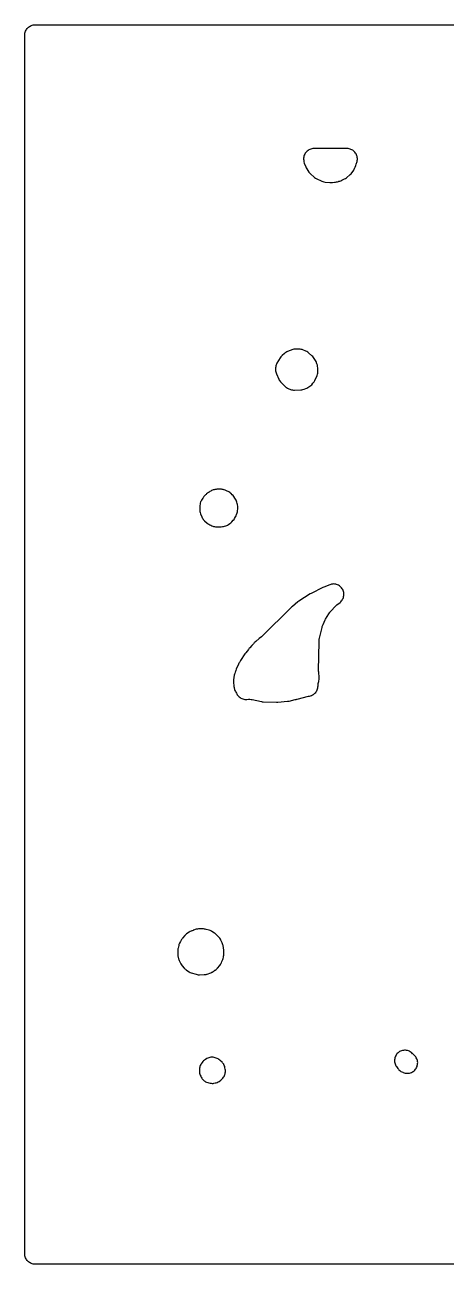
# Model space of a CAD drawing. Header units: millimetres. Extents: x 0 to 300, y 0 to 300.
# Drawn here: x -0.1 to 102, y -0.1 to 300.1 of the extents above; entities that cross this region are included whole.
import ezdxf

# ---------------------------------------------------------------- set-up
doc = ezdxf.new("R2010")
doc.units = ezdxf.units.MM
doc.layers.add('CUT', color=7, linetype='CONTINUOUS')

msp = doc.modelspace()

# ---------------------------------------------------------------- linework, layer by layer
at = {"layer": 'CUT'}
msp.add_lwpolyline([(297.073, -0.15), (3, -0.15), (2.4114, -0.15), (2.1053, -0.135), (1.8629, -0.099), (1.6252, -0.0395), (1.3944, 0.0431), (1.1729, 0.1479), (0.9627, 0.2738), (0.7659, 0.4198), (0.5844, 0.5844), (0.4198, 0.7659), (0.2738, 0.9627), (0.1479, 1.1729), (0.0431, 1.3944), (-0.0395, 1.6252), (-0.099, 1.8629), (-0.135, 2.1053), (-0.15, 2.4114), (-0.15, 297.5872), (-0.135, 297.8933), (-0.099, 298.1357), (-0.0395, 298.3734), (0.0431, 298.6041), (0.1479, 298.8256), (0.2738, 299.0358), (0.4198, 299.2326), (0.5844, 299.4142), (0.7659, 299.5787), (0.9627, 299.7247), (1.1729, 299.8507), (1.3944, 299.9554), (1.6252, 300.038), (1.8629, 300.0975), (2.1053, 300.1335), (2.4114, 300.1485), (297.5886, 300.1485)], dxfattribs=at)
for points in [[(68.947, 269.9527), (68.7227, 269.8449), (68.5103, 269.7153), (68.3117, 269.5652), (68.1291, 269.3961), (67.9642, 269.2097), (67.8187, 269.0078), (67.6939, 268.7924), (67.5912, 268.5657), (67.5115, 268.3299), (67.4557, 268.0874), (67.4242, 267.8405), (67.4175, 267.5917), (67.4355, 267.3435), (67.4498, 267.2275), (67.5037, 266.9347), (67.592, 266.6503), (67.9414, 265.7238), (68.0557, 265.4659), (68.1983, 265.2226), (68.722, 264.4342), (68.8469, 264.2626), (68.9858, 264.1022), (69.1379, 263.9541), (69.877, 263.2931), (70.0715, 263.1361), (70.2806, 262.9992), (70.5024, 262.8838), (71.841, 262.2707), (72.095, 262.1707), (72.3583, 262.0991), (72.6278, 262.0565), (73.7401, 261.9428), (73.962, 261.93), (74.1842, 261.937), (74.4048, 261.9637), (74.8716, 262.0414), (74.973, 262.0426), (75.1837, 262.0541), (75.3926, 262.0833), (75.5983, 262.1299), (75.9058, 262.2135), (75.9584, 262.2223), (76.2091, 262.2773), (76.4527, 262.3578), (76.6868, 262.4628), (77.3299, 262.7918), (77.5735, 262.9344), (77.7995, 263.1035), (78.7178, 263.8752), (78.9264, 264.072), (79.1112, 264.2915), (79.4318, 264.72), (79.5664, 264.9193), (79.6812, 265.1305), (79.7752, 265.3518), (79.8596, 265.5803), (79.8866, 265.6329), (80.0797, 266.0731), (80.1819, 266.3491), (80.2509, 266.6353), (80.2526, 266.6449), (80.3035, 266.7827), (80.3758, 267.012), (80.4258, 267.2472), (80.4529, 267.4862), (80.457, 267.7266), (80.4379, 267.9663), (80.3959, 268.2031), (80.3314, 268.4347), (80.2449, 268.6591), (80.1372, 268.8741), (80.0094, 269.0778), (79.8626, 269.2682), (79.6982, 269.4437), (79.5176, 269.6025), (79.3227, 269.7433), (79.1151, 269.8647), (78.8969, 269.9656), (78.6699, 270.0451), (78.4364, 270.1024), (78.1984, 270.137), (77.9582, 270.1485), (77.8929, 270.1485), (69.9334, 270.1485), (69.9169, 270.1485), (69.6683, 270.1361), (69.4222, 270.0991), (69.181, 270.0378)], [(60.8439, 215.5688), (61.4051, 214.32), (61.5306, 214.0773), (61.6818, 213.8497), (61.8569, 213.64), (62.7637, 212.6675), (62.9241, 212.5103), (63.0978, 212.3682), (63.2837, 212.2422), (63.4801, 212.1334), (63.6854, 212.0426), (64.258, 211.8198), (64.4974, 211.7402), (64.7437, 211.6852), (64.9942, 211.6553), (65.2464, 211.6508), (66.7479, 211.6999), (67.0101, 211.7223), (67.2685, 211.7721), (67.5203, 211.8489), (67.9263, 211.9965), (68.1856, 212.1076), (68.4307, 212.2473), (68.9118, 212.5587), (69.1584, 212.7407), (69.3809, 212.9515), (69.6894, 213.282), (69.83, 213.4463), (69.9558, 213.6222), (70.066, 213.8082), (70.1597, 214.0031), (70.6777, 215.2117), (70.7719, 215.4698), (70.8372, 215.7367), (70.8728, 216.0092), (70.902, 216.3974), (70.9074, 216.6742), (70.8821, 216.95), (70.8122, 217.4236), (70.7521, 217.7118), (70.6585, 217.991), (70.434, 218.5493), (70.3083, 218.8156), (70.152, 219.0653), (69.8314, 219.5162), (69.6448, 219.7481), (69.4319, 219.9562), (68.6166, 220.6633), (68.4079, 220.8258), (68.1833, 220.9653), (67.9452, 221.0803), (67.251, 221.3713), (67.0465, 221.4467), (66.8361, 221.5041), (66.6216, 221.5429), (66.4044, 221.5628), (65.8064, 221.5915), (65.5575, 221.5911), (65.31, 221.5659), (65.0661, 221.5162), (64.8284, 221.4426), (63.554, 220.9769), (63.3418, 220.8881), (63.1387, 220.7802), (62.9463, 220.654), (62.7664, 220.5108), (62.2442, 220.0542), (62.0551, 219.8703), (61.8864, 219.6676), (61.74, 219.4481), (60.968, 218.1474), (60.8588, 217.9422), (60.7691, 217.7277), (60.6997, 217.5059), (60.6513, 217.2785), (60.6241, 217.0476), (60.6185, 216.8152), (60.6248, 216.5373), (60.6429, 216.2882), (60.6858, 216.0421), (60.753, 215.8015)], [(42.4421, 181.6945), (42.757, 180.9183), (42.8543, 180.7071), (42.9708, 180.5059), (43.1056, 180.3163), (43.2573, 180.1401), (43.4248, 179.9788), (44.0477, 179.4323), (44.257, 179.2675), (44.4828, 179.1259), (44.7223, 179.0091), (44.9, 178.9448), (44.9723, 178.8962), (45.1743, 178.7859), (45.3856, 178.6946), (45.6043, 178.6231), (45.6135, 178.6206), (45.8211, 178.5726), (46.0321, 178.5425), (46.2448, 178.5305), (47.1985, 178.5172), (47.466, 178.5278), (47.7308, 178.5669), (47.7704, 178.5772), (48.0265, 178.6166), (48.2785, 178.6827), (48.5646, 178.7741), (48.7794, 178.8536), (48.986, 178.9525), (49.1826, 179.0699), (49.5533, 179.3147), (49.7949, 179.4962), (50.0128, 179.7056), (50.3902, 180.1147), (50.5541, 180.3118), (50.697, 180.5247), (50.9333, 180.919), (51.0735, 181.1891), (51.1799, 181.4743), (51.315, 181.9168), (51.3733, 182.1463), (51.4096, 182.3802), (51.4603, 182.8532), (51.4743, 183.1494), (51.4532, 183.4452), (51.396, 183.8801), (51.3398, 184.172), (51.2494, 184.4552), (51.0577, 184.9515), (50.9398, 185.2114), (50.7931, 185.4562), (50.5139, 185.867), (50.339, 186.0949), (50.139, 186.3013), (49.8561, 186.5616), (49.7416, 186.6564), (49.6982, 186.6944), (49.6787, 186.7084), (49.6542, 186.7287), (49.6053, 186.7612), (49.5027, 186.8349), (49.2946, 186.956), (48.6982, 187.2656), (48.4467, 187.379), (48.1843, 187.4639), (48.1191, 187.4773), (47.9277, 187.5357), (47.711, 187.5813), (47.491, 187.6076), (47.2783, 187.614), (47.2504, 187.6182), (46.986, 187.6432), (46.7205, 187.6401), (46.4569, 187.6088), (46.3978, 187.5986), (46.1907, 187.5845), (45.9253, 187.5373), (45.7464, 187.4851), (45.5434, 187.4404), (45.3269, 187.3717), (45.1175, 187.2836), (44.917, 187.1768), (44.727, 187.0523), (44.6326, 186.9841), (44.5576, 186.9482), (44.333, 186.8264), (44.1219, 186.6824), (43.9266, 186.5175), (43.7836, 186.3691), (43.6116, 186.2315), (43.4356, 186.0597), (43.2773, 185.8715), (43.1383, 185.6686), (43.0604, 185.5419), (42.9961, 185.468), (42.8239, 185.2461), (42.6777, 185.0063), (42.5594, 184.7516), (42.4726, 184.5337), (42.3826, 184.2639), (42.3238, 183.9857), (42.297, 183.7025), (42.2912, 183.5467), (42.2684, 183.4135), (42.2391, 183.1735), (42.2331, 182.9318), (42.2505, 182.6907), (42.2622, 182.6223), (42.2646, 182.4637), (42.2965, 182.2015), (42.3559, 181.9441)], [(51.4867, 137.6364), (51.6494, 137.4496), (51.8299, 137.2798), (52.0262, 137.1287), (52.2366, 136.9978), (52.4589, 136.8883), (52.6909, 136.8014), (52.9304, 136.7379), (53.175, 136.6984), (53.4223, 136.6833), (53.6699, 136.6928), (54.0637, 136.7274), (54.3798, 136.7234), (54.724, 136.6842), (54.7572, 136.6787), (54.9424, 136.6433), (57.1912, 136.1547), (57.4163, 136.1165), (57.6439, 136.099), (60.8858, 135.9977), (61.2013, 136.0078), (63.533, 136.2303), (63.7169, 136.2547), (63.8984, 136.2928), (65.3433, 136.6518), (65.3724, 136.6561), (65.5955, 136.6999), (65.8138, 136.7638), (65.8654, 136.7815), (68.5919, 137.459), (68.794, 137.5033), (68.8821, 137.5201), (69.1226, 137.5784), (69.3562, 137.6603), (69.5806, 137.7648), (69.7935, 137.891), (69.9929, 138.0376), (70.1768, 138.2033), (70.3435, 138.3863), (70.4912, 138.5849), (70.6186, 138.7971), (70.7243, 139.0209), (70.8074, 139.2541), (70.8671, 139.4943), (70.9027, 139.7393), (70.9139, 139.9865), (70.9133, 140.1247), (70.9226, 140.5289), (71.0054, 140.7649), (71.0706, 141.0636), (71.1723, 141.7192), (71.1997, 141.9987), (71.1956, 142.2794), (71.1429, 143.0217), (71.112, 143.274), (71.0557, 143.5219), (70.9963, 143.7332), (71.156, 150.679), (71.1659, 150.8788), (71.1687, 150.9144), (71.2204, 151.3108), (71.2269, 151.3459), (71.2685, 151.5416), (71.8932, 154.1349), (71.9382, 154.3043), (71.947, 154.3344), (72.0605, 154.666), (72.072, 154.6952), (72.1403, 154.8566), (72.6468, 155.9805), (72.7136, 156.121), (72.7261, 156.1459), (72.877, 156.4179), (72.8915, 156.4417), (72.9752, 156.5727), (73.7105, 157.6724), (73.7937, 157.7918), (73.809, 157.8129), (73.989, 158.0415), (74.0059, 158.0613), (74.1024, 158.1702), (75.0362, 159.1836), (75.1326, 159.2843), (75.1502, 159.3021), (75.3539, 159.4925), (75.3728, 159.5089), (75.4798, 159.5983), (76.2412, 160.2108), (76.4243, 160.3735), (76.5906, 160.5533), (76.7385, 160.7486), (76.8666, 160.9574), (76.9736, 161.1777), (77.0586, 161.4074), (77.1207, 161.6444), (77.1593, 161.8862), (77.174, 162.1307), (77.1647, 162.3755), (77.1316, 162.6182), (77.0748, 162.8565), (76.995, 163.088), (76.8929, 163.3107), (76.7695, 163.5223), (76.6261, 163.7208), (76.4638, 163.9043), (76.2844, 164.0711), (76.0895, 164.2195), (75.8811, 164.3481), (75.661, 164.4557), (75.4315, 164.5413), (75.1947, 164.6039), (74.953, 164.6431), (74.7085, 164.6585), (74.4637, 164.6499), (74.2209, 164.6173), (73.9825, 164.5612), (73.7507, 164.4819), (72.3203, 163.9134), (72.11, 163.8183), (69.2459, 162.361), (69.0411, 162.2443), (66.2502, 160.4751), (66.016, 160.3069), (64.6912, 159.2347), (64.5087, 159.0715), (57.2241, 151.8881), (56.6779, 151.4234), (55.8048, 150.6958), (55.6319, 150.5334), (55.5159, 150.4347), (55.3729, 150.3031), (55.2405, 150.1608), (54.8956, 149.7597), (54.3909, 149.2258), (54.2636, 149.0803), (54.1479, 148.9254), (54.0273, 148.7501), (53.3864, 148.0048), (53.1735, 147.7182), (52.1448, 146.1041), (52.0513, 145.9353), (51.8483, 145.6445), (51.7274, 145.4535), (51.6243, 145.2523), (51.0787, 144.0581), (50.9566, 143.7328), (50.8849, 143.4922), (50.8036, 143.2918), (50.7255, 143.0063), (50.6901, 142.838), (50.6055, 142.554), (50.5532, 142.3463), (50.5189, 142.135), (50.4134, 141.2462), (50.3961, 140.9705), (50.4092, 140.6947), (50.4761, 140.0476), (50.5145, 139.7988), (50.5778, 139.5551), (50.5988, 139.4984), (50.702, 139.1087), (50.7789, 138.8677), (50.8799, 138.6358), (51.0037, 138.4153), (51.13, 138.2358), (51.1381, 138.2168), (51.2328, 138.0202), (51.3442, 137.8327), (51.4716, 137.6556)], [(36.9202, 75.0628), (36.9358, 74.797), (36.9796, 74.5345), (37.1266, 73.8722), (37.1815, 73.6667), (37.2538, 73.4665), (37.3427, 73.2732), (37.6541, 72.6662), (37.8073, 72.4071), (37.9906, 72.1683), (38.4803, 71.6042), (38.6207, 71.4552), (38.7729, 71.3182), (38.9358, 71.1941), (39.4947, 70.8033), (39.7147, 70.666), (39.9477, 70.5522), (40.1912, 70.4631), (41.3729, 70.0991), (41.6335, 70.0339), (41.8997, 69.9971), (42.1683, 69.9891), (43.3507, 70.0172), (43.5867, 70.0341), (43.8202, 70.0731), (43.9379, 70.1045), (44.0328, 70.1223), (44.2882, 70.1989), (44.6837, 70.3411), (44.9557, 70.4574), (45.2119, 70.6049), (45.2653, 70.64), (45.2674, 70.6409), (45.507, 70.7585), (45.7328, 70.9009), (45.942, 71.0666), (45.9988, 71.1224), (45.9991, 71.1226), (46.1922, 71.2632), (46.3711, 71.4217), (46.5339, 71.5965), (47.0865, 72.2495), (47.2428, 72.4548), (47.3771, 72.6752), (47.488, 72.9082), (47.6047, 73.1901), (47.8177, 73.6931), (47.9134, 73.9605), (47.9782, 74.237), (48.0212, 74.4829), (48.0485, 74.6886), (48.0586, 74.8958), (48.0574, 74.932), (48.0874, 75.1748), (48.1043, 75.3821), (48.1039, 75.5901), (48.0862, 75.7973), (47.9784, 76.6436), (47.9416, 76.858), (47.8944, 77.0375), (47.8942, 77.0387), (47.8465, 77.2604), (47.779, 77.4769), (47.692, 77.6863), (47.3702, 78.3722), (47.2475, 78.6018), (47.1015, 78.8175), (46.9339, 79.0168), (46.3395, 79.653), (46.1802, 79.8091), (46.0075, 79.9503), (45.823, 80.0755), (45.169, 80.478), (44.9712, 80.5878), (44.7642, 80.6792), (44.5499, 80.7515), (43.7676, 80.9766), (43.5574, 81.0274), (43.4326, 81.0463), (43.4244, 81.0486), (43.1803, 81.0909), (42.9332, 81.1089), (42.6856, 81.1024), (42.4821, 81.0869), (42.215, 81.0924), (41.9546, 81.0841), (41.6965, 81.0489), (41.528, 81.0076), (41.4181, 80.9938), (41.1794, 80.9397), (40.9472, 80.8625), (40.6607, 80.7515), (40.6323, 80.743), (40.4064, 80.663), (40.2776, 80.603), (40.2149, 80.5787), (39.9505, 80.4581), (39.7019, 80.3076), (39.0802, 79.8801), (38.9157, 79.7567), (38.7619, 79.6203), (38.6199, 79.4717), (38.0838, 78.8624), (37.9544, 78.7025), (37.8385, 78.5325), (37.7371, 78.3536), (37.5652, 78.0192), (37.3782, 77.6726), (37.2875, 77.4863), (37.2124, 77.293), (37.1537, 77.0943), (36.9912, 76.4469), (36.9488, 76.2418), (36.9236, 76.0339), (36.916, 75.8246)], [(93.0514, 51.4416), (92.8256, 51.5377), (92.5916, 51.6113), (92.3515, 51.6615), (92.1076, 51.688), (91.8622, 51.6904), (91.6179, 51.6687), (91.3768, 51.6233), (91.1413, 51.5544), (90.9137, 51.4627), (90.6962, 51.3492), (90.4909, 51.215), (90.2997, 51.0612), (90.1246, 50.8895), (89.9671, 50.7014), (89.8287, 50.4988), (89.7109, 50.2836), (89.6148, 50.0578), (89.5413, 49.8238), (89.491, 49.5837), (89.4646, 49.3398), (89.4621, 49.0945), (89.4837, 48.8501), (89.5292, 48.609), (89.5981, 48.3735), (89.6897, 48.146), (89.8032, 47.9284), (89.9375, 47.7231), (90.2476, 47.2961), (90.3856, 47.1228), (90.5384, 46.9624), (90.7048, 46.8161), (90.8289, 46.7165), (91.023, 46.5754), (91.2296, 46.4535), (91.4471, 46.3521), (91.5548, 46.3079), (91.8019, 46.2216), (92.0566, 46.1615), (92.3163, 46.1284), (92.3795, 46.1237), (92.6259, 46.1175), (92.8717, 46.1356), (93.1145, 46.1778), (93.352, 46.2437), (93.5819, 46.3327), (93.8018, 46.4439), (94.0098, 46.5762), (94.2037, 46.7284), (94.3817, 46.8989), (94.542, 47.0861), (94.6831, 47.2881), (94.8037, 47.5031), (94.9025, 47.7289), (94.9785, 47.9634), (95.0311, 48.2042), (95.0598, 48.449), (95.0642, 48.6954), (95.0443, 48.9411), (95.0003, 49.1836), (94.9327, 49.4206), (94.842, 49.6498), (94.7292, 49.8689), (94.5954, 50.0759), (94.4418, 50.2687), (94.2701, 50.4455), (94.1247, 50.5682), (93.8816, 50.7938), (93.829, 50.8528), (93.6573, 51.028), (93.4692, 51.1855), (93.2666, 51.3238)], [(42.2347, 47.5528), (42.1925, 47.319), (42.1727, 47.0823), (42.1755, 46.8447), (42.2021, 46.3954), (42.2311, 46.1357), (42.2871, 45.8805), (42.3694, 45.6325), (42.4772, 45.3945), (42.605, 45.1475), (42.7219, 44.9452), (42.8572, 44.7548), (43.0097, 44.5778), (43.178, 44.4158), (43.3607, 44.2702), (43.4533, 44.2033), (43.6795, 44.0576), (43.92, 43.9371), (44.1721, 43.8431), (44.4328, 43.7768), (44.7603, 43.712), (44.9938, 43.6771), (45.2296, 43.6645), (45.4655, 43.6741), (45.6995, 43.706), (45.9838, 43.7585), (46.2398, 43.8198), (46.4879, 43.9077), (46.7254, 44.0212), (46.9496, 44.1591), (47.3424, 44.4301), (47.5395, 44.581), (47.7206, 44.7507), (47.884, 44.9375), (48.028, 45.1396), (48.1514, 45.355), (48.2527, 45.5815), (48.3311, 45.817), (48.3781, 45.9858), (48.4293, 46.2082), (48.4599, 46.4344), (48.4698, 46.6624), (48.4589, 46.8903), (48.4273, 47.1163), (48.3654, 47.4472), (48.2973, 47.7233), (48.1983, 47.9899), (48.0697, 48.2435), (48.0487, 48.2796), (47.9298, 48.4649), (47.7951, 48.639), (47.6456, 48.8006), (47.2874, 49.1551), (47.1091, 49.3154), (46.9163, 49.4579), (46.7108, 49.5812), (46.4943, 49.6843), (46.2091, 49.8037), (45.9688, 49.8902), (45.721, 49.9517), (45.4681, 49.9876), (45.213, 49.9975), (44.9581, 49.9813), (44.7062, 49.9392), (44.4599, 49.8717), (44.2218, 49.7793), (43.9944, 49.6632), (43.6239, 49.4495), (43.3931, 49.2988), (43.1803, 49.1236), (42.9881, 48.9261), (42.8188, 48.7086), (42.6167, 48.4171), (42.4907, 48.2157), (42.3845, 48.0032), (42.2989, 47.7816)]]:
    msp.add_lwpolyline(points, close=True, dxfattribs=at)

doc.saveas('drawing.dxf')
